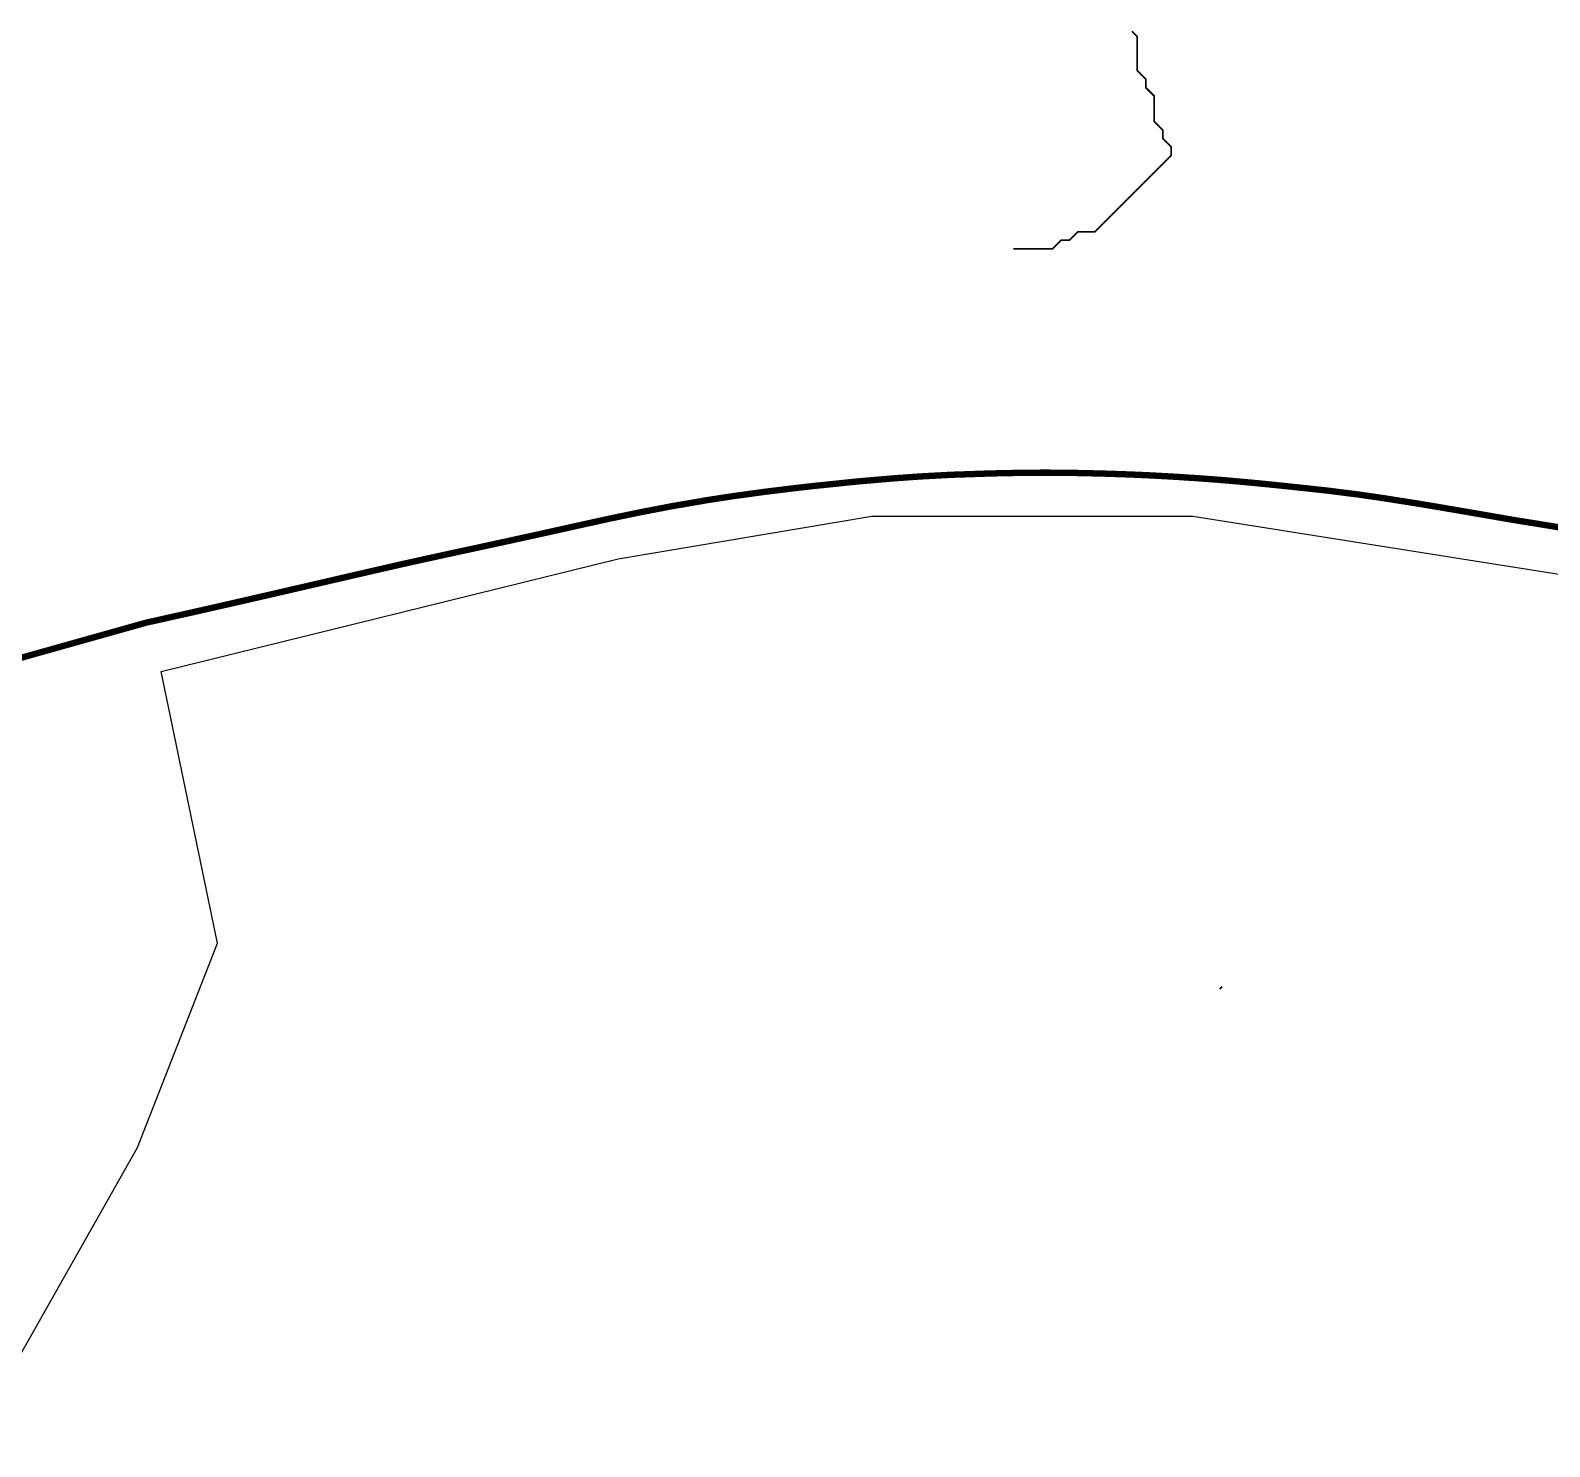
# Model space of a CAD drawing. Header units: metres. Extents: x 442821 to 452274, y 2561971 to 2571293.
# Drawn here: x 448362 to 449078, y 2567296 to 2567964 of the extents above; entities that cross this region are included whole.
import ezdxf

# ---------------------------------------------------------------- set-up
doc = ezdxf.new("R2010")
doc.units = ezdxf.units.M
doc.header["$LTSCALE"] = 8
for name, color, linetype in [('A_BUILT_2006', 252, 'Continuous'), ('A_MAIN_PIPE', 5, 'Continuous'), ('A_STREAMS', 5, 'Continuous')]:
    doc.layers.add(name, color=color, linetype=linetype)

msp = doc.modelspace()

# ---------------------------------------------------------------- linework, layer by layer
at = {"layer": 'A_BUILT_2006', "color": 252}
msp.add_lwpolyline([(448332.26, 2567295.53), (448412.16, 2567436.64), (448449.86, 2567533.08), (448423.25, 2567661.27), (448638.89, 2567714.37), (448758.53, 2567734.52), (448909.88, 2567734.52), (449242.47, 2567681.75), (449797.56, 2567563.21), (450151.84, 2567525.63), (450277.59, 2567501.59), (450351.46, 2567477.13), (450410.56, 2567500.21), (450555.37, 2567467.62), (450565.02, 2567465.34)], dxfattribs=at)
at = {"layer": 'A_MAIN_PIPE', "color": 5, "const_width": 3}
msp.add_lwpolyline([(449084.38, 2567728.93), (449076.46, 2567730.23), (449068.47, 2567731.53), (449060.38, 2567732.83), (449045.89, 2567735.35), (449031, 2567737.91), (449016.39, 2567740.37), (449005.82, 2567742.03), (448998.8, 2567743.14), (448987.23, 2567744.8), (448972.99, 2567746.59), (448966.16, 2567747.33), (448959.23, 2567748.08), (448952.31, 2567748.81), (448945.41, 2567749.52), (448938.51, 2567750.19), (448931.63, 2567750.83), (448924.74, 2567751.43), (448921.15, 2567751.72), (448910.99, 2567752.46), (448903.11, 2567752.97), (448897.2, 2567753.32), (448890.31, 2567753.7), (448883.02, 2567754.03), (448876.55, 2567754.28), (448868.33, 2567754.54), (448862.71, 2567754.69), (448855.79, 2567754.84), (448850.5, 2567754.93), (448842.03, 2567755), (448834.32, 2567754.99), (448828.3, 2567754.91), (448821.38, 2567754.78), (448814.49, 2567754.62), (448795.9, 2567754), (448781.22, 2567753.2), (448769.16, 2567752.35), (448751.86, 2567750.86), (448731.32, 2567748.74), (448722.48, 2567747.74), (448707.82, 2567745.94), (448693.22, 2567743.94), (448681.05, 2567742.07), (448664.2, 2567739.17), (448649.74, 2567736.4), (448635.31, 2567733.41), (448620.82, 2567730.23), (448608.79, 2567727.55), (448596.72, 2567724.88), (448585.3, 2567722.38), (448572.57, 2567719.62), (448560.53, 2567717.03), (448544.42, 2567713.5), (448536.54, 2567711.74), (448524.56, 2567709), (448512.2, 2567706.15), (448500.55, 2567703.45), (448488.53, 2567700.67), (448475.41, 2567697.64), (448464.47, 2567695.12), (448452.42, 2567692.37), (448440.38, 2567689.63), (448433.47, 2567688.08), (448416.27, 2567684.24), (448348.14, 2567665.1)], dxfattribs=at)
at = {"layer": 'A_STREAMS', "color": 5, "const_width": 0.8}
for points in [[(448881.14, 2567963.25), (448883.74, 2567960.66), (448883.74, 2567956.66), (448883.74, 2567952.66), (448883.74, 2567948.65), (448883.74, 2567944.65), (448887.74, 2567940.65), (448887.74, 2567936.65), (448891.74, 2567932.65), (448891.74, 2567928.65), (448891.74, 2567924.65), (448891.74, 2567920.64), (448895.74, 2567916.64), (448895.74, 2567912.64), (448899.74, 2567908.64), (448899.74, 2567904.64), (448895.74, 2567900.64), (448891.74, 2567896.64), (448887.74, 2567892.63), (448883.74, 2567888.63), (448879.73, 2567884.63), (448875.73, 2567880.63), (448871.73, 2567876.63), (448867.73, 2567872.63), (448863.73, 2567868.63), (448859.73, 2567868.63), (448855.73, 2567868.63), (448851.73, 2567864.62), (448847.73, 2567864.62), (448843.73, 2567860.62), (448839.73, 2567860.62), (448835.73, 2567860.62), (448831.73, 2567860.62), (448827.73, 2567860.62), (448825.32, 2567860.62)], [(448923.74, 2567512.5), (448922.61, 2567511.37)]]:
    msp.add_lwpolyline(points, dxfattribs=at)

doc.saveas('drawing.dxf')
